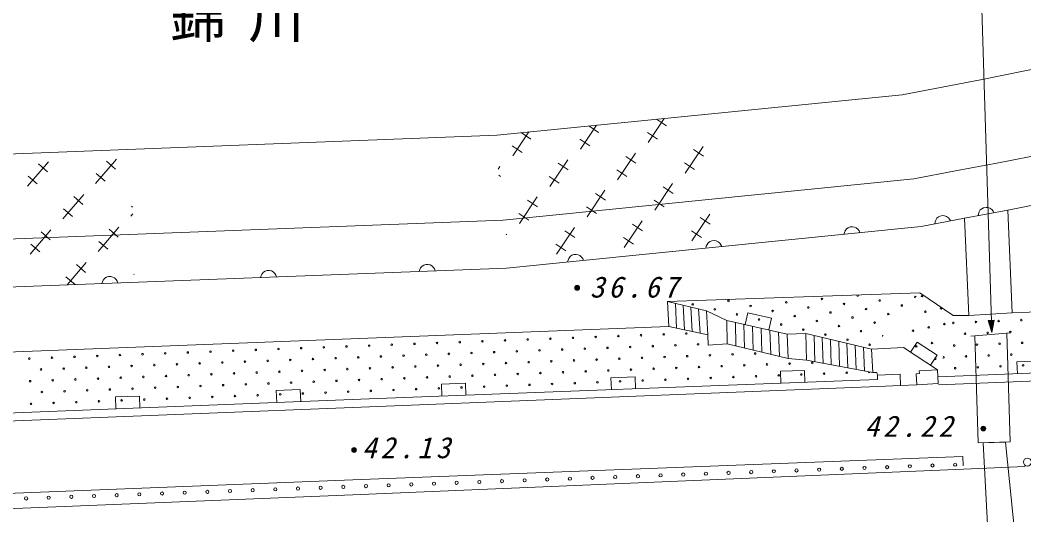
# Model space of a CAD drawing. Units: millimetres, scale not verified. Extents: x 40000 to 680000, y 20000 to 380000.
# Drawn here: x 453852 to 516460, y 287942 to 318802 of the extents above; entities that cross this region are included whole.
import ezdxf

# ---------------------------------------------------------------- set-up
doc = ezdxf.new("R2010")
doc.units = ezdxf.units.MM
doc.header["$LTSCALE"] = 1000
doc.layers.add('S-BGD', color=7, linetype='Continuous', lineweight=13)
doc.styles.add('ＭＳ ゴシック', font='')
doc.styles.get('ＭＳ ゴシック').set_extended_font_data('MS Gothic')

msp = doc.modelspace()

# ---------------------------------------------------------------- linework, layer by layer
at = {"layer": 'S-BGD'}
for p, q in [((514449, 299329), (513746, 322542)), ((513848, 315089), (532068, 318794)), ((508856, 314144), (513848, 315089)), ((483617, 311623), (508856, 314144)), ((514878, 309890), (532195, 313412)), ((493019, 311165), (494020, 312665)), ((493543, 312618), (494159, 312208)), ((484575, 310330), (485576, 311830)), ((488797, 310747), (489798, 312248)), ((489321, 312201), (489937, 311790)), ((493604, 311376), (492980, 311792)), ((444481, 310120), (483617, 311623)), ((485099, 311783), (485715, 311372)), ((489382, 310958), (488758, 311374)), ((485160, 310540), (484536, 310957)), ((495339, 309263), (496449, 310927)), ((495855, 310722), (496479, 310306)), ((454315, 308448), (455617, 309967)), ((458555, 308611), (459856, 310129)), ((459242, 309997), (459812, 309509)), ((486895, 308428), (488005, 310091)), ((491117, 308845), (492227, 310509)), ((491633, 310304), (492257, 309888)), ((532267, 310365), (515447, 306944)), ((455003, 309834), (455572, 309346)), ((483665, 309498), (483782, 309674)), ((487411, 309886), (488035, 309470)), ((491702, 309056), (491078, 309472)), ((495924, 309474), (495300, 309890)), ((509604, 308893), (512194, 309399)), ((512194, 309399), (514878, 309890)), ((454921, 308587), (454352, 309075)), ((459161, 308750), (458592, 309238)), ((483712, 309120), (483813, 309053)), ((483982, 306334), (509604, 308893)), ((487480, 308638), (486856, 309054)), ((489215, 306525), (490324, 308189)), ((493437, 306943), (494546, 308607)), ((493953, 308402), (494577, 307986)), ((456516, 306410), (457818, 307928)), ((457204, 307796), (457773, 307308)), ((484993, 306108), (486102, 307772)), ((485509, 307566), (486133, 307150)), ((489731, 307984), (490355, 307568)), ((494022, 307154), (493398, 307570)), ((457123, 306549), (456553, 307037)), ((460865, 307137), (460793, 307200)), ((489800, 306736), (489176, 307152)), ((515447, 306944), (512751, 306451)), ((513626, 306728), (513667, 306835)), ((513667, 306835), (513741, 306960)), ((513741, 306960), (513838, 307039)), ((513838, 307039), (513948, 307094)), ((513948, 307094), (514100, 307122)), ((514100, 307122), (514222, 307109)), ((514222, 307109), (514341, 307070)), ((514341, 307070), (514457, 306979)), ((514457, 306979), (514533, 306894)), ((514533, 306894), (514591, 306788)), ((515717, 300546), (515447, 306944)), ((444563, 304820), (483982, 306334)), ((460756, 306573), (460876, 306713)), ((485578, 306318), (484954, 306735)), ((491534, 304623), (492644, 306287)), ((495757, 305041), (496866, 306705)), ((496273, 306500), (496897, 306083)), ((512751, 306451), (510042, 305922)), ((510906, 306091), (510923, 306211)), ((510923, 306211), (510963, 306318)), ((510963, 306318), (511035, 306444)), ((511035, 306444), (511132, 306524)), ((511132, 306524), (511240, 306581)), ((511240, 306581), (511392, 306611)), ((511392, 306611), (511514, 306599)), ((511514, 306599), (511634, 306561)), ((511634, 306561), (511751, 306472)), ((511751, 306472), (511828, 306388)), ((511828, 306388), (511887, 306282)), ((512751, 306451), (513019, 300380)), ((513607, 306608), (513626, 306728)), ((454478, 304209), (455780, 305727)), ((455166, 305595), (455735, 305107)), ((458718, 304371), (460019, 305890)), ((459405, 305758), (459975, 305270)), ((510042, 305922), (484189, 303339)), ((487312, 304206), (488422, 305869)), ((487829, 305664), (488453, 305248)), ((492051, 306082), (492675, 305666)), ((496342, 305252), (495718, 305668)), ((505235, 305442), (505264, 305560)), ((505264, 305560), (505314, 305663)), ((505314, 305663), (505397, 305782)), ((505397, 305782), (505501, 305852)), ((505501, 305852), (505614, 305899)), ((505614, 305899), (505769, 305914)), ((505769, 305914), (505889, 305891)), ((505889, 305891), (506004, 305842)), ((506004, 305842), (506112, 305743)), ((506112, 305743), (506182, 305652)), ((506182, 305652), (506231, 305541)), ((459324, 304510), (458754, 304998)), ((484172, 305410), (484200, 305452)), ((492120, 304834), (491496, 305250)), ((496696, 304802), (496780, 304921)), ((496780, 304921), (496883, 304992)), ((496883, 304992), (496997, 305038)), ((496997, 305038), (497151, 305054)), ((497151, 305054), (497271, 305030)), ((497271, 305030), (497387, 304982)), ((497387, 304982), (497495, 304882)), ((455084, 304347), (454515, 304836)), ((487898, 304416), (487274, 304832)), ((496618, 304581), (496646, 304699)), ((496646, 304699), (496696, 304802)), ((497495, 304882), (497564, 304791)), ((497564, 304791), (497613, 304680)), ((456779, 302287), (457981, 303689)), ((488000, 303720), (488029, 303838)), ((488029, 303838), (488079, 303941)), ((488079, 303941), (488162, 304060)), ((488162, 304060), (488266, 304131)), ((488266, 304131), (488379, 304177)), ((488379, 304177), (488533, 304193)), ((488533, 304193), (488654, 304170)), ((488654, 304170), (488769, 304121)), ((488769, 304121), (488877, 304021)), ((488877, 304021), (488947, 303930)), ((488947, 303930), (488995, 303819)), ((484189, 303339), (444609, 301819)), ((457367, 303556), (457936, 303068)), ((468939, 302966), (469029, 303080)), ((469029, 303080), (469137, 303144)), ((469137, 303144), (469253, 303183)), ((469253, 303183), (469408, 303189)), ((469408, 303189), (469527, 303159)), ((469527, 303159), (469639, 303103)), ((469639, 303103), (469740, 302997)), ((478742, 303130), (478777, 303247)), ((478777, 303247), (478834, 303346)), ((478834, 303346), (478924, 303460)), ((478924, 303460), (479032, 303524)), ((479032, 303524), (479148, 303564)), ((479148, 303564), (479303, 303569)), ((479303, 303569), (479422, 303539)), ((479422, 303539), (479534, 303483)), ((479534, 303483), (479636, 303377)), ((479636, 303377), (479699, 303282)), ((479699, 303282), (479741, 303168)), ((457285, 302309), (456716, 302797)), ((458952, 302370), (458987, 302486)), ((458987, 302486), (459043, 302586)), ((459043, 302586), (459134, 302700)), ((459134, 302700), (459242, 302764)), ((459242, 302764), (459358, 302803)), ((459358, 302803), (459513, 302809)), ((459513, 302809), (459631, 302779)), ((459631, 302779), (459744, 302723)), ((459744, 302723), (459845, 302617)), ((459845, 302617), (459909, 302522)), ((459909, 302522), (459951, 302408)), ((460974, 302944), (460956, 302960)), ((468847, 302750), (468882, 302867)), ((468882, 302867), (468939, 302966)), ((469740, 302997), (469804, 302902)), ((469804, 302902), (469846, 302788)), ((494236, 301248), (509958, 301799)), ((509958, 301799), (512046, 300369)), ((496657, 300672), (494236, 301248)), ((494236, 301248), (494304, 299701)), ((515717, 300546), (531918, 301186)), ((494793, 299594), (494720, 301133)), ((495205, 301018), (495282, 299487)), ((495771, 299379), (495689, 300903)), ((496173, 300788), (496260, 299272)), ((497922, 300077), (496657, 300672)), ((496748, 299165), (496657, 300672)), ((499245, 300545), (499079, 299814)), ((500708, 300211), (499245, 300545)), ((513019, 300380), (515717, 300546)), ((501697, 299216), (497922, 300077)), ((497954, 298609), (497922, 300077)), ((498462, 299954), (498496, 298478)), ((500541, 299480), (500708, 300211)), ((512046, 300369), (513019, 300380)), ((514614, 300085), (514239, 300073)), ((514239, 300073), (514449, 299329)), ((514268, 300055), (514586, 300065)), ((514447, 299406), (514268, 300055)), ((514297, 300028), (514559, 300036)), ((514445, 299483), (514297, 300028)), ((514326, 300001), (514532, 300007)), ((514442, 299558), (514326, 300001)), ((514355, 299974), (514505, 299978)), ((514440, 299635), (514355, 299974)), ((514384, 299946), (514477, 299949)), ((514438, 299710), (514384, 299946)), ((514413, 299919), (514450, 299920)), ((514435, 299787), (514413, 299919)), ((514431, 299920), (514435, 299787)), ((514450, 299920), (514435, 299787)), ((514477, 299949), (514438, 299710)), ((514505, 299978), (514440, 299635)), ((514532, 300007), (514442, 299558)), ((514559, 300036), (514445, 299483)), ((514586, 300065), (514447, 299408)), ((514449, 299329), (514614, 300085)), ((444652, 297768), (494304, 299701)), ((494304, 299701), (496748, 299165)), ((499038, 298348), (499001, 299831)), ((499540, 299708), (499580, 298217)), ((500123, 298086), (500079, 299585)), ((500619, 299462), (500665, 297955)), ((501207, 297824), (501158, 299339)), ((515642, 299291), (513150, 299096)), ((515610, 292498), (515394, 299272)), ((496748, 299165), (496771, 298519)), ((502858, 299252), (501697, 299216)), ((501749, 297693), (501697, 299216)), ((506963, 298285), (502858, 299252)), ((502894, 297585), (502858, 299252)), ((503371, 299132), (503411, 297490)), ((503929, 297395), (503884, 299011)), ((504398, 298890), (504446, 297300)), ((504963, 297205), (504911, 298769)), ((505424, 298648), (505481, 297111)), ((509796, 298719), (509387, 298091)), ((511053, 297900), (509796, 298719)), ((513611, 292434), (513398, 299115)), ((496771, 298519), (497954, 298609)), ((497954, 298609), (501749, 297693)), ((505998, 297016), (505937, 298527)), ((506450, 298406), (506516, 296921)), ((508952, 298374), (506963, 298285)), ((507033, 296826), (506963, 298285)), ((511078, 296988), (508952, 298374)), ((501749, 297693), (502894, 297585)), ((502894, 297585), (507033, 296826)), ((510643, 297272), (511053, 297900)), ((511109, 296548), (533886, 297480)), ((517522, 297561), (516023, 297499)), ((516023, 297499), (516054, 296750)), ((502774, 296958), (501275, 296901)), ((501275, 296901), (501304, 296152)), ((502803, 296209), (502774, 296958)), ((507033, 296826), (507294, 296823)), ((507294, 296823), (507329, 296667)), ((511078, 296988), (509927, 296936)), ((509927, 296936), (509939, 296757)), ((511106, 296138), (511078, 296988)), ((511129, 296048), (533864, 296978)), ((475627, 295173), (507338, 296382)), ((481633, 296152), (480134, 296095)), ((481662, 295403), (481633, 296152)), ((492204, 296555), (490705, 296498)), ((490705, 296498), (490733, 295749)), ((492232, 295806), (492204, 296555)), ((507329, 296667), (508744, 296717)), ((507329, 296667), (507338, 296382)), ((508744, 296717), (508765, 296015)), ((509939, 296757), (509736, 296731)), ((509772, 296058), (509736, 296731)), ((509772, 296058), (511106, 296138)), ((471330, 295754), (469831, 295694)), ((469831, 295694), (469861, 294945)), ((471360, 295004), (471330, 295754)), ((475646, 294673), (507353, 295942)), ((480134, 296095), (480163, 295346)), ((508765, 296015), (507353, 295942)), ((508765, 296015), (509772, 296058)), ((445526, 293985), (475627, 295173)), ((461296, 295358), (459798, 295298)), ((459798, 295298), (459827, 294549)), ((461326, 294608), (461296, 295358)), ((445545, 293485), (475646, 294673)), ((515610, 292498), (513611, 292434)), ((515313, 292490), (513908, 292442)), ((514332, 284612), (513908, 292442)), ((516098, 284661), (515313, 292490)), ((512652, 291593), (474610, 290130)), ((512677, 290997), (512652, 291593)), ((512681, 290806), (474606, 289204)), ((516516, 290962), (512681, 290806)), ((474610, 290130), (446559, 289032)), ((474606, 289204), (446549, 288050))]:
    msp.add_line(p, q, dxfattribs=at)
for centre, radius in [((488595, 302107), 150), ((488595, 302107), 131), ((488595, 302107), 112), ((488595, 302107), 93.7), ((488595, 302107), 75), ((488595, 302107), 56.2), ((488596, 302107), 37.5), ((488595, 302107), 18.7), ((498031, 301291), 49.7), ((501635, 301194), 49.7), ((503861, 301412), 49.7), ((505239, 301097), 49.7), ((507465, 301315), 49.7), ((510108, 301594), 49.7), ((495806, 301073), 49.7), ((497184, 300758), 49.7), ((499410, 300976), 49.7), ((500789, 300662), 49.7), ((503014, 300879), 49.7), ((504393, 300565), 49.7), ((506618, 300783), 49.7), ((507997, 300468), 49.7), ((508844, 301001), 49.7), ((510314, 300616), 49.7), ((511293, 300822), 49.7), ((498563, 300444), 49.7), ((499942, 300129), 49.7), ((502167, 300347), 49.7), ((503546, 300033), 49.7), ((505772, 300251), 49.7), ((507150, 299936), 49.7), ((511499, 299843), 49.7), ((512055, 299918), 49.7), ((513468, 299976), 49.7), ((514881, 300033), 49.7), ((516294, 300091), 49.7), ((495406, 299258), 49.7), ((501321, 299815), 49.7), ((502700, 299501), 49.7), ((504925, 299718), 49.7), ((506304, 299404), 49.7), ((509542, 299431), 49.7), ((510520, 299637), 49.7), ((512790, 299240), 49.7), ((514203, 299298), 49.7), ((515617, 299356), 49.7), ((478448, 298611), 49.7), ((479861, 298665), 49.7), ((481275, 298719), 49.7), ((482688, 298773), 49.7), ((484101, 298827), 49.7), ((485514, 298880), 49.7), ((486927, 298934), 49.7), ((488340, 298988), 49.7), ((489754, 299042), 49.7), ((491167, 299096), 49.7), ((492580, 299150), 49.7), ((493993, 299204), 49.7), ((504078, 299186), 49.7), ((505457, 298872), 49.7), ((510726, 298659), 49.7), ((514939, 298620), 49.7), ((516352, 298678), 49.7), ((461490, 297964), 49.7), ((462903, 298018), 49.7), ((464316, 298072), 49.7), ((465729, 298126), 49.7), ((467143, 298180), 49.7), ((468556, 298234), 49.7), ((469969, 298288), 49.7), ((471382, 298342), 49.7), ((472795, 298396), 49.7), ((474209, 298449), 49.7), ((475622, 298503), 49.7), ((477035, 298557), 49.7), ((480595, 297985), 49.7), ((482008, 298039), 49.7), ((483421, 298093), 49.7), ((484834, 298147), 49.7), ((486248, 298201), 49.7), ((487661, 298255), 49.7), ((489074, 298309), 49.7), ((490487, 298362), 49.7), ((491900, 298416), 49.7), ((493314, 298470), 49.7), ((494727, 298524), 49.7), ((496140, 298578), 49.7), ((499700, 298006), 49.7), ((506836, 298557), 49.7), ((509748, 298453), 49.7), ((512113, 298505), 49.7), ((513526, 298562), 49.7), ((454424, 297695), 49.7), ((455837, 297749), 49.7), ((457250, 297803), 49.7), ((458664, 297857), 49.7), ((460077, 297911), 49.7), ((463637, 297339), 49.7), ((465050, 297393), 49.7), ((466463, 297446), 49.7), ((467876, 297500), 49.7), ((469289, 297554), 49.7), ((470703, 297608), 49.7), ((472116, 297662), 49.7), ((473529, 297716), 49.7), ((474942, 297770), 49.7), ((476355, 297824), 49.7), ((477769, 297878), 49.7), ((479182, 297931), 49.7), ((482742, 297360), 49.7), ((484155, 297413), 49.7), ((485568, 297467), 49.7), ((486981, 297521), 49.7), ((488394, 297575), 49.7), ((489808, 297629), 49.7), ((491221, 297683), 49.7), ((492634, 297737), 49.7), ((494047, 297791), 49.7), ((495460, 297845), 49.7), ((496873, 297898), 49.7), ((498287, 297952), 49.7), ((501847, 297380), 49.7), ((503260, 297434), 49.7), ((510932, 297680), 49.7), ((512848, 297827), 49.7), ((514261, 297885), 49.7), ((515674, 297943), 49.7), ((455158, 297015), 49.7), ((456571, 297069), 49.7), ((457984, 297123), 49.7), ((459397, 297177), 49.7), ((460810, 297231), 49.7), ((462223, 297285), 49.7), ((465783, 296713), 49.7), ((467197, 296767), 49.7), ((468610, 296821), 49.7), ((470023, 296875), 49.7), ((471436, 296928), 49.7), ((472849, 296982), 49.7), ((474262, 297036), 49.7), ((475676, 297090), 49.7), ((477089, 297144), 49.7), ((478502, 297198), 49.7), ((479915, 297252), 49.7), ((481328, 297306), 49.7), ((484888, 296734), 49.7), ((486301, 296788), 49.7), ((487715, 296842), 49.7), ((489128, 296895), 49.7), ((490541, 296949), 49.7), ((491954, 297003), 49.7), ((493367, 297057), 49.7), ((494781, 297111), 49.7), ((496194, 297165), 49.7), ((497607, 297219), 49.7), ((499020, 297273), 49.7), ((500433, 297327), 49.7), ((503993, 296755), 49.7), ((505406, 296809), 49.7), ((512171, 297092), 49.7), ((513584, 297149), 49.7), ((514997, 297207), 49.7), ((516410, 297265), 49.7), ((454478, 296282), 49.7), ((455891, 296336), 49.7), ((457304, 296390), 49.7), ((458717, 296443), 49.7), ((460131, 296497), 49.7), ((461544, 296551), 49.7), ((462957, 296605), 49.7), ((464370, 296659), 49.7), ((467930, 296087), 49.7), ((469343, 296141), 49.7), ((470756, 296195), 49.7), ((472170, 296249), 49.7), ((473583, 296303), 49.7), ((474996, 296357), 49.7), ((476409, 296410), 49.7), ((477822, 296464), 49.7), ((479236, 296518), 49.7), ((480649, 296572), 49.7), ((482062, 296626), 49.7), ((483475, 296680), 49.7), ((487035, 296108), 49.7), ((488448, 296162), 49.7), ((489861, 296216), 49.7), ((491275, 296270), 49.7), ((492688, 296324), 49.7), ((494101, 296377), 49.7), ((495514, 296431), 49.7), ((496927, 296485), 49.7), ((498341, 296539), 49.7), ((499754, 296593), 49.7), ((501167, 296647), 49.7), ((502580, 296701), 49.7), ((455211, 295602), 49.7), ((456625, 295656), 49.7), ((458038, 295710), 49.7), ((459451, 295764), 49.7), ((460864, 295818), 49.7), ((462277, 295872), 49.7), ((463690, 295925), 49.7), ((465104, 295979), 49.7), ((466517, 296033), 49.7), ((470077, 295461), 49.7), ((471490, 295515), 49.7), ((472903, 295569), 49.7), ((474316, 295623), 49.7), ((475730, 295677), 49.7), ((477143, 295731), 49.7), ((478556, 295785), 49.7), ((479969, 295839), 49.7), ((481382, 295892), 49.7), ((482795, 295946), 49.7), ((484209, 296000), 49.7), ((485622, 296054), 49.7), ((454532, 294869), 49.7), ((455945, 294923), 49.7), ((457358, 294976), 49.7), ((458771, 295030), 49.7), ((460184, 295084), 49.7), ((461598, 295138), 49.7), ((463011, 295192), 49.7), ((464424, 295246), 49.7), ((465837, 295300), 49.7), ((467250, 295354), 49.7), ((468664, 295407), 49.7), ((513928, 293327), 150), ((513928, 293327), 131), ((513928, 293327), 112), ((513928, 293327), 93.7), ((513928, 293327), 75), ((513928, 293327), 56.2), ((513929, 293327), 37.5), ((513928, 293327), 18.7), ((474685, 291990), 150), ((474685, 291990), 131), ((474685, 291990), 112), ((474685, 291990), 93.7), ((474685, 291990), 75), ((474685, 291990), 56.2), ((474685, 291990), 37.5), ((474685, 291990), 18.7), ((512170, 291075), 99.5), ((516674, 291240), 249), ((493798, 290408), 99.5), ((495211, 290459), 99.5), ((496624, 290511), 99.5), ((498038, 290562), 99.5), ((499451, 290613), 99.5), ((500864, 290665), 99.5), ((502277, 290716), 99.5), ((503691, 290767), 99.5), ((505104, 290819), 99.5), ((506517, 290870), 99.5), ((507931, 290921), 99.5), ((509344, 290973), 99.5), ((510757, 291024), 99.5), ((476838, 289792), 99.5), ((478252, 289843), 99.5), ((479665, 289894), 99.5), ((481078, 289946), 99.5), ((482492, 289997), 99.5), ((483905, 290048), 99.5), ((485318, 290100), 99.5), ((486731, 290151), 99.5), ((488145, 290202), 99.5), ((489558, 290254), 99.5), ((490971, 290305), 99.5), ((492384, 290356), 99.5), ((459879, 289175), 99.5), ((461292, 289227), 99.5), ((462706, 289278), 99.5), ((464119, 289329), 99.5), ((465532, 289381), 99.5), ((466945, 289432), 99.5), ((468359, 289483), 99.5), ((469772, 289535), 99.5), ((471185, 289586), 99.5), ((472599, 289637), 99.5), ((474012, 289689), 99.5), ((475425, 289740), 99.5), ((454226, 288970), 99.5), ((455639, 289021), 99.5), ((457052, 289073), 99.5), ((458466, 289124), 99.5)]:
    msp.add_circle(centre, radius, dxfattribs=at)
for centre, radius, start, end in [((500256, 301508), 49.7, 261.89977, 282.11607), ((506086, 301629), 49.7, 138.60602, 45.40982), ((509690, 301533), 49.7, 11.32849, 267.80621), ((507683, 299090), 49.7, 80.55814, 198.57655), ((511435, 297769), 49.7, 224.45961, 107.98361), ((506820, 296862), 49.7, 166.31613, 352.9183), ((513495, 292286), 442, 20.7002, 20.71655)]:
    msp.add_arc(centre, radius, start, end, dxfattribs=at)

# ---------------------------------------------------------------- texts
at = {"layer": 'S-BGD', "attachment_point": 7, "style": 'ＭＳ ゴシック'}
for s, insert, char_height in [('\\T1.4;錦川', (463190, 317408), 2566), ('\\T1.28;\\Q15;36.67', (489387, 301474), 1320), ('\\T1.28;\\Q15;42.22', (506521, 292794), 1320), ('\\T1.28;\\Q15;42.13', (475177, 291457), 1320)]:
    msp.add_mtext(s, dxfattribs=dict(at, insert=insert, char_height=char_height))

doc.saveas('drawing.dxf')
